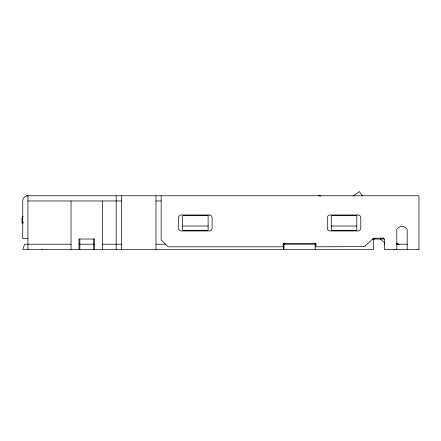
<?xml version="1.0" encoding="UTF-8"?>
<svg xmlns="http://www.w3.org/2000/svg" width="441" height="441" viewBox="0 0 441 441"><rect width="100%" height="100%" fill="white"/><g stroke="black" fill="none" stroke-linecap="round" stroke-linejoin="round"><path stroke-width="0.66" d="M22.05 218.725L22.706 217.578M23.086 216.322L22.05 218.014L22.05 222.981L23.356 222.981M373.29 239.728L373.527 239.529A7.541 7.541 0 0 1 374.607 238.829M352.954 196.19L359.321 191.565L362.37 195.765L362.006 196.03M383.769 238.068L374.635 238.261A7.525 7.525 0 0 0 373.483 238.669L373.455 238.675A7.271 7.271 0 0 0 372.59 239.138L365.33 245.863M315.833 242.952L315.833 246.806L363.489 246.618M42.479 249.38L42.171 249.402M26.554 195.765L418.95 195.765L418.95 249.435M27.932 200.958L121.363 200.958M155.965 200.958L161.158 200.958M22.05 222.27L23.356 222.27M182.591 226.018L208.119 226.018M331.274 226.018L356.808 226.018M27.932 238.658L22.745 238.658L22.745 200.958A5.193 5.193 0 0 1 27.932 195.765L27.932 249.402M373.025 239.022L384.348 239.022M71.051 244.209L24.679 244.209L22.745 249.402L373.483 249.402L373.483 238.068M78.972 244.209L94.545 244.209M102.329 244.209L121.363 244.209M155.965 244.209L165.48 244.209M282.62 244.209L316.258 244.209M384.354 244.209L384.756 244.209M396.58 244.209L407.396 244.209M283.304 246.806L168.076 246.806L161.158 239.887L161.158 195.765M418.95 249.402L384.354 249.402L384.348 239.799A1.731 1.731 0 0 0 382.617 238.068M399.171 244.209L397.738 244.022A9.272 9.272 0 0 1 396.691 243.702A9.079 9.079 0 0 0 397.997 244.077A9.167 9.167 0 0 1 396.691 243.702M395.114 249.402L394.667 249.38M318.534 195.765L320.949 196.019M380.291 239.022L384.85 242.914M315.833 243.862L315.486 243.52L283.569 243.526L283.304 249.402M407.186 249.391L407.186 229.816A1.097 1.097 0 0 0 407.004 229.248L406.596 228.625A5.915 5.915 0 0 0 397.391 228.625L396.977 229.243A1.097 1.097 0 0 0 396.812 229.816L396.806 249.402M315.139 244.209L315.139 249.402M283.998 244.209L283.998 249.402M155.965 195.765L155.965 249.402M121.363 195.765L121.363 249.402M116.17 195.765L116.17 249.402M102.329 200.958L102.329 249.402M94.545 249.402L94.545 239.022L78.972 239.022L78.972 249.402M93.679 239.022L93.679 249.397M79.838 239.022L79.838 249.397M71.051 200.958L71.051 249.402M314.102 243.52A1.731 1.731 0 0 1 315.701 244.584M283.436 244.584A1.731 1.731 0 0 1 285.035 243.52M372.59 239.138A7.508 7.508 0 0 1 374.635 238.261M365.534 245.736A7.508 7.508 0 0 1 363.274 246.668M209.343 214.999L181.361 214.999A2.767 2.767 0 0 0 178.594 217.766L178.594 228.195A2.767 2.767 0 0 0 181.361 230.963L209.343 230.963A2.767 2.767 0 0 0 212.11 228.195L212.11 217.766A2.767 2.767 0 0 0 209.343 214.999M358.031 214.999L330.05 214.999A2.767 2.767 0 0 0 327.283 217.766L327.283 228.195A2.767 2.767 0 0 0 330.05 230.963L358.031 230.963A2.767 2.767 0 0 0 360.799 228.195L360.799 217.766A2.767 2.767 0 0 0 358.031 214.999M208.119 215.693L182.591 215.693L182.591 230.268L208.119 230.268L208.119 215.693M356.808 215.693L331.274 215.693L331.274 230.268L356.808 230.268L356.808 215.693"/></g></svg>
